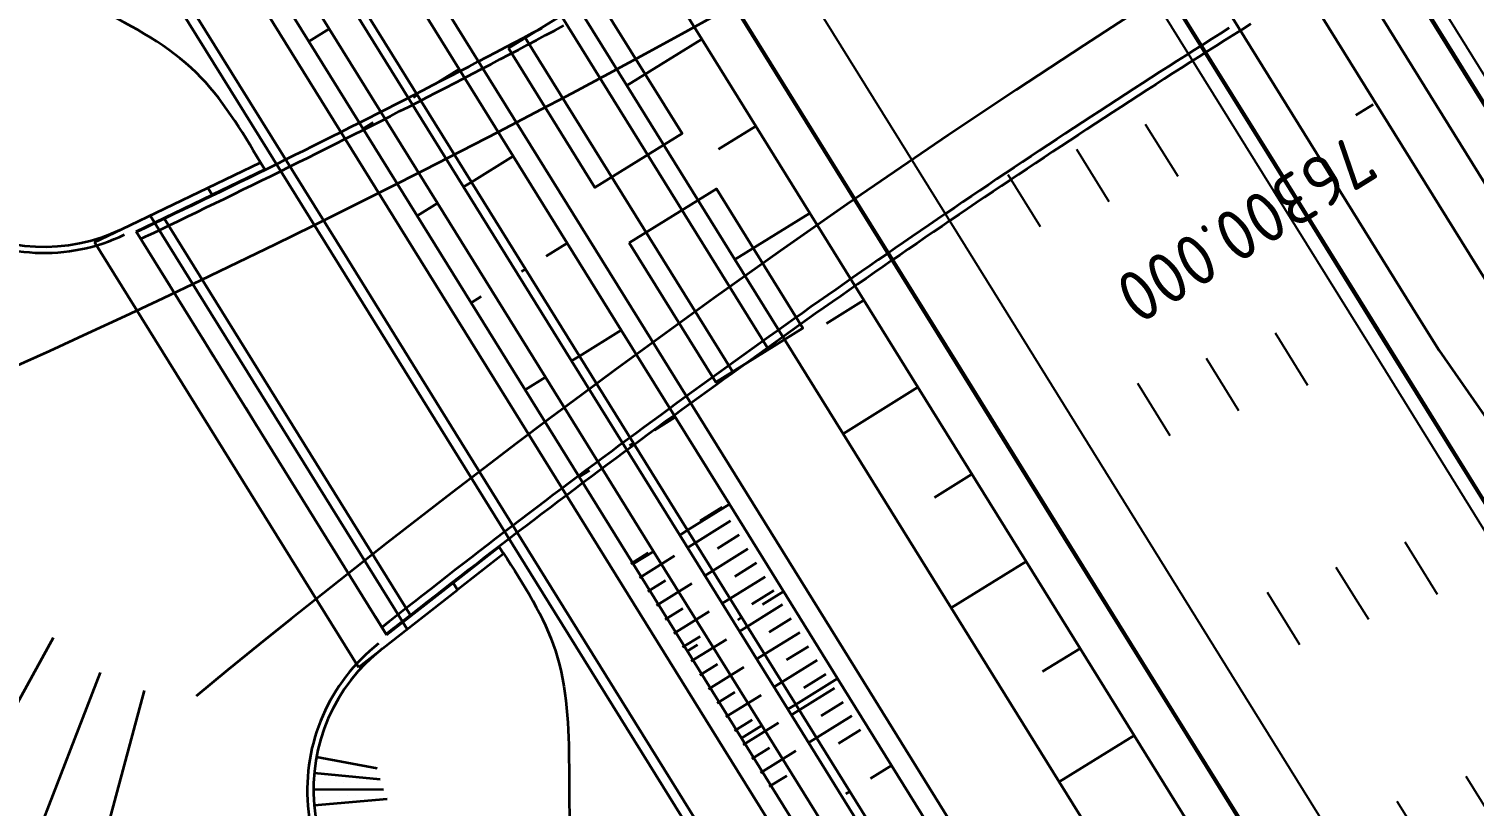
# Model space of a CAD drawing. Header units: metres. Extents: x 134219 to 139178, y 438661 to 444352.
# Drawn here: x 136327.1 to 136397.6, y 441598.3 to 441636.2 of the extents above; entities that cross this region are included whole.
import ezdxf

# ---------------------------------------------------------------- set-up
doc = ezdxf.new("R2010")
doc.units = ezdxf.units.M
doc.linetypes.add('13strp', pattern=[4, 1, -3])
doc.linetypes.add('39strp', pattern=[12, 3, -9])
for name, color, linetype, lineweight in [('N-WE-KL-ET_LS_OV_KABEL-G', 10, 'KL-LS-OV-N', 35), ('Utd-geleiderail-nw', 8, 'glm a2ee v014$0$f2m40080', 35), ('Utd-ondergr-nw', 8, '13strp', 35)]:
    doc.layers.add(name, color=color, linetype=linetype, lineweight=lineweight)
doc.layers.add('Utd-weg-nw', color=8, linetype='Continuous')
doc.styles.add('alm a2ee v011$0$rtw_iso', font='NLCS-ISO.ttf')
doc.linetypes.add('glm a2ee v014$0$f2m40080', pattern='A,2,-1,[160,RTW.shx,S=0.5,R=0,X=0,Y=0],-1', length=4)
doc.linetypes.add('KL-LS-OV-N', pattern='A,4,-1,[103,NLCS.SHX,S=0.75,R=0,X=0,Y=0],-1,4,-1.5,["0V",Standard,S=1,R=0,X=0,Y=-0.5],-3', length=14.5)

msp = doc.modelspace()

# ---------------------------------------------------------------- linework, layer by layer
at = {"layer": 'N-WE-KL-ET_LS_OV_KABEL-G', "elevation": 1.554, "flags": 128}
msp.add_lwpolyline([(136302.402, 441778.103), (136303.983, 441775.532), (136336.82, 441722.332), (136363.804, 441679.24), (136399.169, 441622.33), (136403.268, 441615.796), (136413.748, 441598.55), (136420.318, 441587.9), (136427.57, 441576.204), (136430.339, 441572.289), (136434.534, 441565.588), (136435.405, 441563.372), (136439.89, 441556.382)], dxfattribs=at)
at = {"layer": 'Utd-geleiderail-nw', "linetype": 'Continuous', "flags": 128}
for points in [[(136379.876, 441658.055), (136384.334, 441650.875), (136389.609, 441642.379), (136394.884, 441633.884), (136400.159, 441625.388), (136401.152, 441623.788)], [(136374.612, 441654.779), (136379.067, 441647.604), (136384.341, 441639.109), (136389.616, 441630.613), (136394.891, 441622.118), (136395.893, 441620.504), (136417.18, 441589.917)]]:
    msp.add_lwpolyline(points, dxfattribs=at)
at = {"layer": 'Utd-ondergr-nw', "linetype": 'Continuous'}
for p, q in [((136353.107, 441636.779), (136363.126, 441620.643)), ((136351.275, 441635.804), (136361.44, 441619.433)), ((136335.813, 441628.451), (136338.382, 441629.686)), ((136338.594, 441629.344), (136338.382, 441629.686)), ((136338.594, 441629.344), (136336.025, 441628.109)), ((136331.62, 441626.436), (136335.813, 441628.451)), ((136335.813, 441628.451), (136336.025, 441628.109)), ((136332.308, 441626.323), (136336.025, 441628.109)), ((136333.002, 441627.101), (136333.214, 441626.759)), ((136333.214, 441626.759), (136345.323, 441607.258)), ((136333.668, 441626.977), (136345.719, 441607.567)), ((136330.283, 441625.794), (136331.62, 441626.436)), ((136332.308, 441626.323), (136344.53, 441606.638)), ((136330.283, 441625.794), (136343.157, 441605.058)), ((136359.829, 441612.207), (136360.899, 441612.872)), ((136359.181, 441610.863), (136361.321, 441612.192)), ((136360.673, 441610.848), (136361.743, 441611.513)), ((136347.78, 441609.178), (136350.026, 441610.933)), ((136350.238, 441610.591), (136347.992, 441608.836)), ((136350.026, 441610.933), (136350.238, 441610.591)), ((136356.443, 441610.106), (136357.304, 441610.64)), ((136356.865, 441609.426), (136358.586, 441610.494)), ((136360.025, 441609.504), (136362.165, 441610.833)), ((136361.517, 441609.489), (136362.587, 441610.153)), ((136344.53, 441606.638), (136347.78, 441609.178)), ((136347.78, 441609.178), (136347.992, 441608.836)), ((136357.287, 441608.746), (136358.148, 441609.28)), ((136357.709, 441608.067), (136359.43, 441609.135)), ((136360.869, 441608.145), (136363.009, 441609.474)), ((136344.326, 441605.972), (136347.992, 441608.836)), ((136362.361, 441608.13), (136363.431, 441608.794)), ((136358.131, 441607.387), (136358.992, 441607.921)), ((136358.553, 441606.707), (136360.274, 441607.776)), ((136361.713, 441606.785), (136363.853, 441608.114)), ((136345.323, 441607.258), (136345.535, 441606.916)), ((136363.205, 441606.77), (136364.275, 441607.435)), ((136328.264, 441606.495, 5.75), (136302.162, 441558.984, -2)), ((136358.975, 441606.028), (136359.836, 441606.562)), ((136359.397, 441605.348), (136361.118, 441606.416)), ((136362.556, 441605.426), (136364.697, 441606.755)), ((136343.157, 441605.058), (136344.326, 441605.972)), ((136364.049, 441605.411), (136365.119, 441606.075)), ((136359.819, 441604.668), (136360.68, 441605.203)), ((136360.241, 441603.989), (136361.962, 441605.057)), ((136363.4, 441604.067), (136365.541, 441605.396)), ((136330.562, 441604.803, 5.75), (136299.105, 441523.585, -2)), ((136364.893, 441604.052), (136365.963, 441604.716)), ((136332.704, 441603.917, 5.75), (136319.854, 441556.345, -1.843)), ((136360.663, 441603.309), (136361.524, 441603.843)), ((136361.085, 441602.629), (136362.806, 441603.698)), ((136364.244, 441602.708), (136366.385, 441604.037)), ((136365.737, 441602.692), (136366.807, 441603.357)), ((136361.507, 441601.95), (136362.368, 441602.484)), ((136361.929, 441601.27), (136363.65, 441602.338)), ((136365.088, 441601.348), (136367.229, 441602.677)), ((136366.581, 441601.333), (136367.651, 441601.998)), ((136341.11, 441600.682), (136344.075, 441600.127)), ((136362.351, 441600.591), (136363.212, 441601.125)), ((136362.773, 441599.911), (136364.494, 441600.979)), ((136341, 441599.899), (136344.223, 441599.593)), ((136363.195, 441599.231), (136364.056, 441599.765)), ((136340.961, 441599.109), (136344.388, 441599.094)), ((136340.993, 441598.319), (136344.568, 441598.627))]:
    msp.add_line(p, q, dxfattribs=at)
at = {"layer": 'Utd-ondergr-nw', "color": 7, "linetype": 'Continuous'}
msp.add_line((136392.675, 441632.512), (136391.825, 441631.985), dxfattribs=at)
at = {"layer": 'Utd-ondergr-nw'}
msp.add_line((136344.515, 441606.663), (136332.323, 441626.298), dxfattribs=at)
at = {"layer": 'Utd-ondergr-nw', "linetype": 'Continuous', "flags": 128}
for points in [[(136277.709, 441749.462), (136282.984, 441740.967), (136288.259, 441732.471), (136293.533, 441723.976), (136298.808, 441715.48), (136304.083, 441706.984), (136309.358, 441698.489), (136314.633, 441689.993), (136319.908, 441681.498), (136325.183, 441673.002), (136330.458, 441664.507), (136335.733, 441656.011), (136341.008, 441647.515), (136346.283, 441639.02), (136351.558, 441630.524), (136356.833, 441622.029), (136362.108, 441613.533), (136367.383, 441605.037), (136372.657, 441596.542), (136377.932, 441588.046), (136383.207, 441579.551), (136388.482, 441571.055), (136393.757, 441562.559), (136399.032, 441554.064)], [(136276.859, 441748.935), (136282.134, 441740.439), (136287.409, 441731.944), (136292.684, 441723.448), (136297.959, 441714.953), (136303.234, 441706.457), (136308.509, 441697.961), (136313.784, 441689.466), (136319.059, 441680.97), (136324.333, 441672.475), (136329.608, 441663.979), (136334.883, 441655.483), (136340.158, 441646.988), (136345.433, 441638.492), (136350.708, 441629.997), (136355.983, 441621.501), (136361.258, 441613.005), (136366.533, 441604.51), (136371.808, 441596.014), (136377.083, 441587.519), (136382.358, 441579.023), (136387.633, 441570.528), (136392.908, 441562.032), (136398.183, 441553.536)], [(136314.026, 441748.47), (136319.301, 441739.975), (136324.576, 441731.479), (136329.851, 441722.983), (136335.125, 441714.488), (136340.4, 441705.992), (136345.675, 441697.497), (136350.95, 441689.001), (136356.225, 441680.505), (136361.5, 441672.01), (136366.775, 441663.514), (136372.05, 441655.019), (136377.325, 441646.523), (136382.6, 441638.028), (136387.875, 441629.532), (136393.15, 441621.036), (136398.425, 441612.541), (136403.7, 441604.045), (136408.975, 441595.55), (136414.249, 441587.054), (136419.524, 441578.558), (136424.799, 441570.063), (136430.074, 441561.567), (136435.349, 441553.072)], [(136314.085, 441748.507), (136319.36, 441740.012), (136324.635, 441731.516), (136329.91, 441723.02), (136335.185, 441714.525), (136340.46, 441706.029), (136345.735, 441697.534), (136351.01, 441689.038), (136356.285, 441680.542), (136361.56, 441672.047), (136366.835, 441663.551), (136372.109, 441655.056), (136377.384, 441646.56), (136382.659, 441638.064), (136387.934, 441629.569), (136393.209, 441621.073), (136398.484, 441612.578), (136403.759, 441604.082), (136409.034, 441595.586), (136414.309, 441587.091), (136419.584, 441578.595), (136424.859, 441570.1), (136430.134, 441561.604), (136435.409, 441553.109)], [(136274.438, 441747.432), (136279.713, 441738.936), (136284.988, 441730.44), (136290.263, 441721.945), (136295.538, 441713.449), (136300.813, 441704.954), (136306.087, 441696.458), (136311.362, 441687.962), (136316.637, 441679.467), (136321.912, 441670.971), (136327.187, 441662.476), (136332.462, 441653.98), (136337.737, 441645.485), (136343.012, 441636.989), (136348.287, 441628.493), (136353.562, 441619.998), (136358.837, 441611.502), (136364.112, 441603.007), (136369.387, 441594.511), (136374.662, 441586.015), (136379.937, 441577.52), (136385.211, 441569.024), (136390.486, 441560.529), (136395.761, 441552.033)], [(136274.82, 441747.669), (136280.095, 441739.173), (136285.37, 441730.678), (136290.645, 441722.182), (136295.92, 441713.687), (136301.195, 441705.191), (136306.47, 441696.695), (136311.745, 441688.2), (136317.02, 441679.704), (136322.295, 441671.209), (136327.569, 441662.713), (136332.844, 441654.217), (136338.119, 441645.722), (136343.394, 441637.226), (136348.669, 441628.731), (136353.944, 441620.235), (136359.219, 441611.74), (136364.494, 441603.244), (136369.769, 441594.748), (136375.044, 441586.253), (136380.319, 441577.757), (136385.594, 441569.262), (136390.869, 441560.766), (136396.144, 441552.27)], [(136293.187, 441747.302), (136298.462, 441738.806), (136303.737, 441730.311), (136309.012, 441721.815), (136314.287, 441713.32), (136319.562, 441704.824), (136324.836, 441696.329), (136330.111, 441687.833), (136335.386, 441679.337), (136340.661, 441670.842), (136345.936, 441662.346), (136351.211, 441653.851), (136356.486, 441645.355), (136361.761, 441636.859), (136367.036, 441628.364), (136372.311, 441619.868), (136377.586, 441611.373), (136382.861, 441602.877), (136388.136, 441594.381), (136393.411, 441585.886), (136398.686, 441577.39), (136403.96, 441568.895), (136409.235, 441560.399), (136414.51, 441551.904)], [(136293.246, 441747.339), (136298.521, 441738.843), (136303.796, 441730.348), (136309.071, 441721.852), (136314.346, 441713.357), (136319.621, 441704.861), (136324.896, 441696.365), (136330.171, 441687.87), (136335.446, 441679.374), (136340.721, 441670.879), (136345.996, 441662.383), (136351.271, 441653.888), (136356.546, 441645.392), (136361.82, 441636.896), (136367.095, 441628.401), (136372.37, 441619.905), (136377.645, 441611.41), (136382.92, 441602.914), (136388.195, 441594.418), (136393.47, 441585.923), (136398.745, 441577.427), (136404.02, 441568.932), (136409.295, 441560.436), (136414.57, 441551.94)], [(136273.164, 441746.64), (136278.438, 441738.145), (136283.713, 441729.649), (136288.988, 441721.154), (136294.263, 441712.658), (136299.538, 441704.162), (136304.813, 441695.667), (136310.088, 441687.171), (136315.363, 441678.676), (136320.638, 441670.18), (136325.913, 441661.684), (136331.188, 441653.189), (136336.463, 441644.693), (136341.738, 441636.198), (136347.013, 441627.702), (136352.288, 441619.207), (136357.562, 441610.711), (136362.837, 441602.215), (136368.112, 441593.72), (136373.387, 441585.224), (136378.662, 441576.729), (136383.937, 441568.233), (136389.212, 441559.737), (136394.487, 441551.242)], [(136272.17, 441746.023), (136277.445, 441737.528), (136282.719, 441729.032), (136287.994, 441720.536), (136293.269, 441712.041), (136298.544, 441703.545), (136303.819, 441695.05), (136309.094, 441686.554), (136314.369, 441678.059), (136319.644, 441669.563), (136324.919, 441661.067), (136330.194, 441652.572), (136335.469, 441644.076), (136340.744, 441635.581), (136346.019, 441627.085), (136351.294, 441618.589), (136356.569, 441610.094), (136361.843, 441601.598), (136367.118, 441593.103), (136372.393, 441584.607), (136377.668, 441576.111), (136382.943, 441567.616), (136388.218, 441559.12), (136393.493, 441550.625)], [(136291.335, 441746.152), (136296.61, 441737.657), (136301.885, 441729.161), (136307.16, 441720.665), (136312.435, 441712.17), (136317.709, 441703.674), (136322.984, 441695.179), (136328.259, 441686.683), (136333.534, 441678.187), (136338.809, 441669.692), (136344.084, 441661.196), (136349.359, 441652.701), (136354.634, 441644.205), (136359.909, 441635.709), (136365.184, 441627.214), (136370.459, 441618.718), (136375.734, 441610.223), (136381.009, 441601.727), (136386.284, 441593.232), (136391.559, 441584.736), (136396.834, 441576.24), (136402.108, 441567.745), (136407.383, 441559.249), (136412.658, 441550.754)], [(136271.32, 441745.496), (136276.595, 441737), (136281.87, 441728.505), (136287.145, 441720.009), (136292.42, 441711.513), (136297.695, 441703.018), (136302.97, 441694.522), (136308.245, 441686.027), (136313.519, 441677.531), (136318.794, 441669.035), (136324.069, 441660.54), (136329.344, 441652.044), (136334.619, 441643.549), (136339.894, 441635.053), (136345.169, 441626.557), (136350.444, 441618.062), (136355.719, 441609.566), (136360.994, 441601.071), (136366.269, 441592.575), (136371.544, 441584.08), (136376.819, 441575.584), (136382.094, 441567.088), (136387.369, 441558.593), (136392.644, 441550.097)], [(136327.992, 441745.371), (136333.267, 441736.875), (136338.541, 441728.38), (136343.816, 441719.884), (136349.091, 441711.388), (136354.366, 441702.893), (136359.641, 441694.397), (136364.916, 441685.902), (136370.191, 441677.406), (136375.466, 441668.911), (136380.741, 441660.415), (136386.016, 441651.919), (136391.291, 441643.424), (136396.566, 441634.928), (136401.841, 441626.433), (136407.116, 441617.937), (136412.391, 441609.441), (136417.666, 441600.946), (136422.94, 441592.45)], [(136328.051, 441745.408), (136333.326, 441736.912), (136338.601, 441728.417), (136343.876, 441719.921), (136349.151, 441711.425), (136354.426, 441702.93), (136359.701, 441694.434), (136364.976, 441685.939), (136370.251, 441677.443), (136375.526, 441668.947), (136380.8, 441660.452), (136386.075, 441651.956), (136391.35, 441643.461), (136396.625, 441634.965), (136401.9, 441626.47), (136407.175, 441617.974), (136412.45, 441609.478), (136417.725, 441600.983), (136423, 441592.487)], [(136268.771, 441743.913), (136274.046, 441735.418), (136279.321, 441726.922), (136284.596, 441718.426), (136289.871, 441709.931), (136295.146, 441701.435), (136300.421, 441692.94), (136305.696, 441684.444), (136310.971, 441675.949), (136316.246, 441667.453), (136321.521, 441658.957), (136326.796, 441650.462), (136332.071, 441641.966), (136337.345, 441633.471), (136342.62, 441624.975), (136347.895, 441616.479), (136353.17, 441607.984), (136358.445, 441599.488), (136363.72, 441590.993), (136368.995, 441582.497), (136374.27, 441574.001), (136379.545, 441565.506), (136384.82, 441557.01), (136390.095, 441548.515)], [(136287.682, 441743.884), (136292.957, 441735.388), (136298.232, 441726.893), (136303.507, 441718.397), (136308.781, 441709.902), (136314.056, 441701.406), (136319.331, 441692.91), (136324.606, 441684.415), (136329.881, 441675.919), (136335.156, 441667.424), (136340.431, 441658.928), (136345.706, 441650.432), (136350.981, 441641.937), (136356.256, 441633.441), (136361.531, 441624.946), (136366.806, 441616.45), (136372.081, 441607.954), (136377.356, 441599.459), (136382.631, 441590.963), (136387.905, 441582.468), (136393.18, 441573.972), (136398.455, 441565.477), (136403.73, 441556.981), (136409.005, 441548.485)], [(136268.347, 441743.65), (136273.621, 441735.154), (136278.896, 441726.658), (136284.171, 441718.163), (136289.446, 441709.667), (136294.721, 441701.172), (136299.996, 441692.676), (136305.271, 441684.18), (136310.546, 441675.685), (136315.821, 441667.189), (136321.096, 441658.694), (136326.371, 441650.198), (136331.646, 441641.702), (136336.921, 441633.207), (136342.196, 441624.711), (136347.471, 441616.216), (136352.746, 441607.72), (136358.02, 441599.224), (136363.295, 441590.729), (136368.57, 441582.233), (136373.845, 441573.738), (136379.12, 441565.242), (136384.395, 441556.747), (136389.67, 441548.251)], [(136341.738, 441636.198), (136340.744, 441635.581)], [(136356.256, 441633.441), (136359.909, 441635.709)], [(136347.051, 441633.611), (136348.071, 441634.244)], [(136345.841, 441632.86), (136346.032, 441632.978)], [(136343.878, 441631.641), (136343.381, 441631.333)], [(136360.72, 441630.328), (136362.546, 441631.462)], [(136348.669, 441628.731), (136350.708, 441629.997)], [(136348.287, 441628.493), (136348.669, 441628.731)], [(136347.013, 441627.702), (136346.019, 441627.085)], [(136361.531, 441624.946), (136365.184, 441627.214)], [(136352.326, 441625.116), (136353.346, 441625.749)], [(136351.116, 441624.364), (136351.307, 441624.483)], [(136349.153, 441623.146), (136348.656, 441622.837)], [(136365.995, 441621.832), (136367.821, 441622.966)], [(136353.944, 441620.235), (136355.983, 441621.501)], [(136353.562, 441619.998), (136353.944, 441620.235)], [(136352.288, 441619.207), (136351.294, 441618.589)], [(136366.806, 441616.45), (136370.459, 441618.718)], [(136357.601, 441616.62), (136358.621, 441617.253)], [(136356.39, 441615.869), (136356.582, 441615.987)], [(136354.428, 441614.65), (136353.931, 441614.342)], [(136371.27, 441613.336), (136373.096, 441614.47)], [(136359.219, 441611.74), (136361.258, 441613.005)], [(136358.837, 441611.502), (136359.219, 441611.74)], [(136357.562, 441610.711), (136356.569, 441610.094)], [(136372.081, 441607.954), (136375.734, 441610.223)], [(136362.876, 441608.125), (136363.896, 441608.758)], [(136361.665, 441607.373), (136361.857, 441607.492)], [(136359.703, 441606.155), (136359.206, 441605.846)], [(136376.545, 441604.841), (136378.371, 441605.975)], [(136364.494, 441603.244), (136366.533, 441604.51)], [(136364.112, 441603.007), (136364.494, 441603.244)], [(136362.837, 441602.215), (136361.843, 441601.598)], [(136377.356, 441599.459), (136381.009, 441601.727)], [(136368.151, 441599.629), (136369.17, 441600.262)], [(136366.94, 441598.877), (136367.131, 441598.996)]]:
    msp.add_lwpolyline(points, dxfattribs=at)
at = {"layer": 'Utd-ondergr-nw', "linetype": 'Continuous'}
for points in [[(136350.479, 441635.257), (136354.727, 441637.895), (136358.947, 441631.098), (136354.699, 441628.461)], [(136356.376, 441625.759), (136360.624, 441628.396), (136364.844, 441621.6), (136360.596, 441618.962)]]:
    msp.add_lwpolyline(points, close=True, dxfattribs=at)
at = {"layer": 'Utd-ondergr-nw'}
for points in [[(136332.323, 441626.298), (136332.778, 441626.514), (136332.823, 441626.536), (136333.273, 441626.75), (136333.731, 441626.969), (136334.185, 441627.187), (136334.639, 441627.403), (136335.091, 441627.622), (136335.544, 441627.841), (136335.996, 441628.06), (136336.451, 441628.275), (136336.901, 441628.5), (136337.35, 441628.724), (136337.804, 441628.941), (136338.258, 441629.158), (136338.707, 441629.382), (136339.157, 441629.605), (136339.607, 441629.829), (136340.057, 441630.052), (136340.506, 441630.276), (136340.956, 441630.5), (136341.405, 441630.724), (136341.855, 441630.948), (136342.298, 441631.171), (136342.751, 441631.4), (136343.199, 441631.626), (136343.649, 441631.85), (136344.095, 441632.079), (136344.542, 441632.307), (136344.988, 441632.536), (136345.435, 441632.764), (136345.883, 441632.991), (136346.322, 441633.218), (136346.774, 441633.452), (136347.219, 441633.682), (136347.666, 441633.911), (136348.104, 441634.14), (136348.555, 441634.375), (136348.999, 441634.607), (136349.444, 441634.839), (136349.887, 441635.072), (136350.331, 441635.306), (136350.774, 441635.539), (136351.218, 441635.774), (136351.66, 441636.008), (136352.103, 441636.243)], [(136332.525, 441625.952), (136332.949, 441626.153), (136332.995, 441626.175), (136333.445, 441626.389), (136333.904, 441626.609), (136334.357, 441626.826), (136334.812, 441627.043), (136335.266, 441627.262), (136335.718, 441627.481), (136336.169, 441627.699), (136336.626, 441627.916), (136337.079, 441628.142), (136337.525, 441628.365), (136337.976, 441628.58), (136338.433, 441628.798), (136338.885, 441629.023), (136339.335, 441629.247), (136339.785, 441629.47), (136340.235, 441629.694), (136340.685, 441629.918), (136341.134, 441630.142), (136341.583, 441630.366), (136342.034, 441630.59), (136342.478, 441630.814), (136342.931, 441631.043), (136343.378, 441631.268), (136343.829, 441631.493), (136344.278, 441631.723), (136344.724, 441631.951), (136345.17, 441632.18), (136345.617, 441632.407), (136346.065, 441632.635), (136346.506, 441632.863), (136346.957, 441633.096), (136347.403, 441633.326), (136347.85, 441633.556), (136348.289, 441633.785), (136348.74, 441634.021), (136349.184, 441634.253), (136349.629, 441634.485), (136350.074, 441634.718), (136350.517, 441634.952), (136350.961, 441635.186), (136351.405, 441635.42), (136351.848, 441635.655), (136352.291, 441635.89), (136352.734, 441636.125), (136353.176, 441636.362)], [(136385.641, 441636.252), (136385.218, 441635.985), (136384.795, 441635.717), (136384.373, 441635.448), (136383.951, 441635.18), (136383.529, 441634.911), (136383.107, 441634.641), (136382.686, 441634.371), (136382.264, 441634.101), (136381.843, 441633.83), (136381.423, 441633.559), (136381.003, 441633.287), (136380.583, 441633.015), (136380.163, 441632.743), (136379.743, 441632.469), (136379.324, 441632.195), (136378.905, 441631.921), (136378.487, 441631.647), (136378.068, 441631.372), (136377.65, 441631.097), (136377.233, 441630.821), (136376.815, 441630.545), (136376.397, 441630.268), (136375.981, 441629.991), (136375.564, 441629.714), (136375.147, 441629.436), (136374.731, 441629.157), (136374.315, 441628.879), (136373.9, 441628.599), (136373.484, 441628.319), (136373.069, 441628.039), (136372.655, 441627.759), (136372.24, 441627.478), (136371.826, 441627.196), (136371.412, 441626.914), (136370.998, 441626.631), (136370.585, 441626.349), (136370.171, 441626.066), (136369.759, 441625.781), (136369.346, 441625.497), (136368.934, 441625.213), (136368.522, 441624.928), (136368.111, 441624.643), (136367.699, 441624.358), (136367.285, 441624.072), (136366.875, 441623.781), (136366.467, 441623.493), (136366.058, 441623.209), (136365.646, 441622.924), (136365.231, 441622.636), (136364.824, 441622.34), (136364.417, 441622.052), (136364.008, 441621.762), (136363.599, 441621.472), (136363.191, 441621.181), (136362.783, 441620.89), (136362.375, 441620.598), (136361.967, 441620.305), (136361.56, 441620.013), (136361.153, 441619.72), (136360.746, 441619.426), (136360.34, 441619.132), (136359.934, 441618.838), (136359.527, 441618.543), (136359.122, 441618.248), (136358.717, 441617.952), (136358.306, 441617.652), (136357.906, 441617.36), (136357.502, 441617.062), (136357.098, 441616.765), (136356.689, 441616.463), (136356.289, 441616.169), (136355.886, 441615.868), (136355.484, 441615.569), (136355.081, 441615.271), (136354.678, 441614.972), (136354.273, 441614.672), (136353.872, 441614.367), (136353.472, 441614.067), (136353.066, 441613.762), (136352.668, 441613.463), (136352.267, 441613.159), (136351.867, 441612.856), (136351.467, 441612.552), (136351.067, 441612.248), (136350.667, 441611.944), (136350.267, 441611.64), (136349.867, 441611.336), (136349.465, 441611.03), (136349.067, 441610.718), (136348.674, 441610.409), (136348.277, 441610.108), (136347.873, 441609.803), (136347.476, 441609.489), (136347.081, 441609.181), (136346.684, 441608.873), (136346.286, 441608.564), (136345.889, 441608.252), (136345.494, 441607.942), (136345.094, 441607.629), (136344.702, 441607.32), (136344.662, 441607.289), (136344.294, 441606.998)], [(136386.701, 441636.446), (136386.278, 441636.18), (136385.855, 441635.913), (136385.432, 441635.646), (136385.009, 441635.379), (136384.587, 441635.111), (136384.165, 441634.842), (136383.744, 441634.574), (136383.323, 441634.304), (136382.901, 441634.035), (136382.48, 441633.765), (136382.06, 441633.494), (136381.64, 441633.223), (136381.22, 441632.951), (136380.8, 441632.679), (136380.381, 441632.407), (136379.962, 441632.134), (136379.543, 441631.861), (136379.124, 441631.587), (136378.706, 441631.313), (136378.288, 441631.038), (136377.87, 441630.763), (136377.453, 441630.487), (136377.035, 441630.212), (136376.619, 441629.935), (136376.202, 441629.658), (136375.786, 441629.381), (136375.37, 441629.103), (136374.954, 441628.825), (136374.538, 441628.547), (136374.123, 441628.267), (136373.708, 441627.988), (136373.293, 441627.708), (136372.879, 441627.427), (136372.465, 441627.147), (136372.051, 441626.865), (136371.637, 441626.583), (136371.224, 441626.301), (136370.811, 441626.019), (136370.398, 441625.736), (136369.986, 441625.452), (136369.573, 441625.168), (136369.161, 441624.884), (136368.75, 441624.599), (136368.338, 441624.314), (136367.926, 441624.029), (136367.515, 441623.744), (136367.106, 441623.455), (136366.697, 441623.166), (136366.286, 441622.88), (136365.874, 441622.595), (136365.463, 441622.31), (136365.057, 441622.015), (136364.648, 441621.726), (136364.24, 441621.436), (136363.831, 441621.146), (136363.423, 441620.855), (136363.015, 441620.564), (136362.608, 441620.273), (136362.201, 441619.981), (136361.794, 441619.688), (136361.387, 441619.395), (136360.98, 441619.102), (136360.574, 441618.808), (136360.168, 441618.514), (136359.763, 441618.22), (136359.357, 441617.924), (136358.952, 441617.629), (136358.542, 441617.329), (136358.142, 441617.038), (136357.739, 441616.74), (136357.335, 441616.442), (136356.926, 441616.141), (136356.527, 441615.848), (136356.125, 441615.548), (136355.723, 441615.248), (136355.319, 441614.949), (136354.916, 441614.651), (136354.513, 441614.352), (136354.113, 441614.048), (136353.712, 441613.747), (136353.306, 441613.442), (136352.909, 441613.144), (136352.509, 441612.84), (136352.109, 441612.537), (136351.709, 441612.234), (136351.309, 441611.93), (136350.909, 441611.626), (136350.509, 441611.322), (136350.109, 441611.018), (136349.71, 441610.714), (136349.314, 441610.403), (136348.918, 441610.092), (136348.518, 441609.789), (136348.118, 441609.486), (136347.723, 441609.174), (136347.326, 441608.866), (136346.929, 441608.557), (136346.532, 441608.249), (136346.136, 441607.938), (136345.741, 441607.627), (136345.341, 441607.314), (136344.949, 441607.006), (136344.91, 441606.975), (136344.515, 441606.663)]]:
    msp.add_lwpolyline(points, dxfattribs=at)
at = {"layer": 'Utd-ondergr-nw', "linetype": 'Continuous'}
for centre, radius, start, end in [((136128.802, 442056.547), 479.434, 294.07761, 309.59491), ((136639.873, 441233.437), 479.434, 114.22163, 129.45088), ((136327.826, 441634.33), 9.058, 181.83626, 295.66853), ((136327.826, 441634.33), 8.758, 181.83626, 295.66853), ((136349.719, 441599.07), 9.058, 128.00399, 241.83626), ((136349.719, 441599.07), 8.758, 128.00399, 241.83626)]:
    msp.add_arc(centre, radius, start, end, dxfattribs=at)
for points, knots in [([(136338.382, 441629.686), (136337.445, 441631.257), (136334.501, 441636.188), (136324.396, 441638.802), (136320.516, 441645.647), (136318.592, 441649.042)], [0, 0, 0, 0, 5374.332405, 16874.101641, 28189.265353, 28189.265353, 28189.265353, 28189.265353]), ([(136350.228, 441610.638), (136351.225, 441609.085), (136354.337, 441604.24), (136352.209, 441594.015), (136356.621, 441587.5), (136358.809, 441584.269)], [0, 0, 0, 0, 5420.167846, 16919.937083, 28235.100795, 28235.100795, 28235.100795, 28235.100795])]:
    msp.add_open_spline(points, degree=3, knots=knots, dxfattribs=at)
for points in [[(136341.192, 441601.069), (136343.05, 441600.633), (136341.192, 441601.069), (136343.05, 441600.633)], [(136341.046, 441600.292), (136343.093, 441600.004), (136341.046, 441600.291), (136343.092, 441600.003)], [(136340.971, 441599.505), (136343.171, 441599.396), (136340.971, 441599.504), (136343.171, 441599.395)], [(136340.968, 441598.714), (136343.284, 441598.809), (136340.968, 441598.714), (136343.284, 441598.808)]]:
    msp.add_trace(points, dxfattribs=at)
at = {"layer": 'Utd-weg-nw', "linetype": '39strp', "flags": 128}
for points in [[(136109.368, 442069.932), (136109.925, 442069.034), (136115.2, 442060.539), (136120.475, 442052.043), (136125.75, 442043.548), (136131.025, 442035.052), (136136.3, 442026.556), (136141.575, 442018.061), (136146.85, 442009.565), (136152.125, 442001.07), (136157.399, 441992.574), (136162.674, 441984.078), (136167.949, 441975.583), (136173.224, 441967.087), (136178.499, 441958.592), (136183.774, 441950.096), (136189.049, 441941.601), (136194.324, 441933.105), (136199.599, 441924.609), (136204.874, 441916.114), (136210.149, 441907.618), (136215.424, 441899.123), (136220.699, 441890.627), (136225.974, 441882.131), (136231.249, 441873.636), (136236.524, 441865.14), (136241.798, 441856.645), (136247.073, 441848.149), (136252.348, 441839.653), (136257.623, 441831.158), (136262.898, 441822.662), (136268.173, 441814.167), (136273.448, 441805.671), (136278.723, 441797.176), (136283.998, 441788.68), (136289.273, 441780.184), (136294.548, 441771.689), (136299.823, 441763.193), (136305.098, 441754.698), (136310.373, 441746.202), (136315.648, 441737.706), (136320.922, 441729.211), (136326.197, 441720.715), (136331.472, 441712.22), (136336.747, 441703.724), (136342.022, 441695.228), (136347.297, 441686.733), (136352.572, 441678.237), (136357.847, 441669.742), (136363.122, 441661.246), (136368.397, 441652.75), (136373.672, 441644.255), (136378.947, 441635.759), (136384.222, 441627.264), (136389.497, 441618.768), (136394.772, 441610.273), (136400.046, 441601.777), (136405.321, 441593.281), (136410.596, 441584.786), (136415.871, 441576.29), (136421.146, 441567.795), (136426.421, 441559.299), (136431.696, 441550.803), (136436.971, 441542.308), (136442.246, 441533.812), (136447.521, 441525.317), (136452.796, 441516.821), (136458.071, 441508.325), (136463.346, 441499.83), (136468.621, 441491.334), (136473.896, 441482.839), (136479.171, 441474.343), (136484.445, 441465.847), (136489.72, 441457.352), (136494.995, 441448.856), (136500.27, 441440.361), (136505.545, 441431.865), (136510.82, 441423.37), (136516.095, 441414.874), (136521.37, 441406.378), (136526.645, 441397.883), (136531.92, 441389.387), (136537.195, 441380.892), (136542.47, 441372.396), (136547.745, 441363.9), (136553.02, 441355.405), (136558.295, 441346.909), (136563.569, 441338.414), (136568.844, 441329.918), (136574.119, 441321.422), (136579.394, 441312.927), (136584.669, 441304.431), (136589.944, 441295.936), (136595.219, 441287.44), (136600.494, 441278.944), (136605.769, 441270.449), (136611.044, 441261.953), (136616.319, 441253.458), (136621.594, 441244.962), (136626.869, 441236.467), (136632.144, 441227.971), (136637.419, 441219.475), (136642.694, 441210.98), (136647.968, 441202.484), (136653.243, 441193.989), (136658.518, 441185.493), (136663.793, 441176.997), (136669.068, 441168.502), (136674.343, 441160.006), (136679.618, 441151.511), (136684.893, 441143.015), (136690.168, 441134.519), (136695.443, 441126.024), (136700.718, 441117.528), (136705.993, 441109.033), (136711.268, 441100.537), (136716.543, 441092.041), (136721.818, 441083.546), (136726.267, 441076.38), (136727.093, 441075.05), (136732.37, 441066.553), (136737.653, 441058.055), (136742.945, 441049.559), (136748.25, 441041.066), (136753.571, 441032.578), (136758.912, 441024.098), (136764.276, 441015.629), (136769.666, 441007.171), (136775.085, 440998.728), (136780.537, 440990.302), (136786.026, 440981.895), (136791.554, 440973.509), (136797.125, 440965.147), (136802.742, 440956.811), (136805.569, 440952.654), (136808.409, 440948.504), (136814.127, 440940.229), (136817.066, 440936.02), (136819.901, 440931.988), (136825.73, 440923.785), (136831.614, 440915.621), (136837.552, 440907.497), (136843.543, 440899.412), (136849.589, 440891.367), (136855.688, 440883.363), (136861.84, 440875.4), (136868.045, 440867.478), (136874.303, 440859.598), (136880.614, 440851.759), (136886.976, 440843.963), (136893.39, 440836.209), (136899.856, 440828.498), (136906.373, 440820.831), (136912.941, 440813.207), (136919.56, 440805.627), (136926.229, 440798.091), (136932.948, 440790.6), (136939.717, 440783.154), (136941.326, 440781.399), (136946.535, 440775.754), (136953.397, 440768.4), (136960.3, 440761.089), (136967.241, 440753.82), (136974.217, 440746.59), (136981.224, 440739.396), (136988.26, 440732.235), (136995.322, 440725.104), (137002.407, 440718.002), (137009.511, 440710.924), (137016.632, 440703.869), (137023.767, 440696.834), (137030.913, 440689.815), (137038.068, 440682.81), (137045.227, 440675.815), (137046.66, 440674.418), (137052.39, 440668.829), (137058.859, 440662.524), (137059.552, 440661.848), (137066.714, 440654.869), (137073.875, 440647.889), (137081.037, 440640.91), (137088.198, 440633.93), (137095.359, 440626.951), (137100.373, 440622.065), (137102.521, 440619.971), (137109.682, 440612.992), (137116.844, 440606.012), (137124.005, 440599.033), (137131.167, 440592.053), (137138.328, 440585.074), (137145.49, 440578.094), (137152.651, 440571.115), (137159.813, 440564.135), (137166.974, 440557.156), (137174.136, 440550.177), (137181.297, 440543.197), (137188.459, 440536.218), (137195.62, 440529.238), (137202.782, 440522.259), (137209.943, 440515.279), (137217.105, 440508.3), (137224.266, 440501.32), (137231.428, 440494.341), (137238.589, 440487.361), (137245.751, 440480.382), (137252.912, 440473.402), (137260.074, 440466.423), (137267.235, 440459.443), (137274.396, 440452.464), (137281.558, 440445.484), (137288.719, 440438.505), (137295.881, 440431.525), (137303.042, 440424.546), (137310.204, 440417.566), (137317.365, 440410.587), (137324.527, 440403.607), (137331.688, 440396.628), (137338.85, 440389.648), (137340.475, 440388.064), (137346.011, 440382.669), (137353.173, 440375.689), (137360.334, 440368.71), (137367.496, 440361.73), (137374.657, 440354.751), (137381.819, 440347.771), (137388.98, 440340.792), (137396.142, 440333.812), (137403.303, 440326.833), (137410.465, 440319.854), (137417.626, 440312.874), (137424.788, 440305.895), (137431.949, 440298.915), (137439.111, 440291.936), (137446.272, 440284.956), (137453.433, 440277.977), (137460.595, 440270.997), (137467.756, 440264.018), (137474.918, 440257.038), (137482.079, 440250.059), (137489.241, 440243.079), (137496.402, 440236.1), (137503.564, 440229.12), (137510.725, 440222.141), (137517.887, 440215.161), (137525.048, 440208.182), (137532.21, 440201.202), (137539.371, 440194.223), (137546.533, 440187.243), (137550.758, 440183.125), (137553.694, 440180.264), (137560.856, 440173.284), (137568.017, 440166.305), (137575.179, 440159.325), (137582.34, 440152.346), (137589.502, 440145.366), (137596.663, 440138.387), (137603.825, 440131.407), (137610.986, 440124.428), (137618.148, 440117.448), (137625.309, 440110.469), (137632.47, 440103.49), (137639.632, 440096.51), (137646.793, 440089.531), (137653.955, 440082.551), (137661.116, 440075.572), (137668.278, 440068.592), (137675.439, 440061.613), (137682.601, 440054.633), (137689.762, 440047.654), (137696.924, 440040.674), (137697.497, 440040.116), (137704.085, 440033.695), (137711.247, 440026.715), (137718.408, 440019.736), (137725.57, 440012.756), (137732.731, 440005.777), (137739.893, 439998.797), (137747.054, 439991.818), (137754.216, 439984.838), (137761.377, 439977.859), (137768.539, 439970.879), (137775.7, 439963.9), (137782.862, 439956.92), (137790.023, 439949.941), (137797.185, 439942.961), (137804.346, 439935.982), (137811.507, 439929.002), (137818.669, 439922.023), (137825.83, 439915.043), (137832.992, 439908.064), (137840.153, 439901.084), (137847.315, 439894.105), (137854.476, 439887.125), (137861.638, 439880.146), (137868.799, 439873.167), (137875.961, 439866.187)], [(136106.01, 442068.704), (136106.952, 442067.188), (136112.227, 442058.693), (136117.501, 442050.197), (136122.776, 442041.701), (136128.051, 442033.206), (136133.326, 442024.71), (136138.601, 442016.215), (136143.876, 442007.719), (136149.151, 441999.223), (136154.426, 441990.728), (136159.701, 441982.232), (136164.976, 441973.737), (136170.251, 441965.241), (136175.526, 441956.745), (136180.801, 441948.25), (136186.076, 441939.754), (136191.351, 441931.259), (136196.625, 441922.763), (136201.9, 441914.268), (136207.175, 441905.772), (136212.45, 441897.276), (136217.725, 441888.781), (136223, 441880.285), (136228.275, 441871.79), (136233.55, 441863.294), (136238.825, 441854.798), (136244.1, 441846.303), (136249.375, 441837.807), (136254.65, 441829.312), (136259.925, 441820.816), (136265.2, 441812.32), (136270.475, 441803.825), (136275.75, 441795.329), (136281.024, 441786.834), (136286.299, 441778.338), (136291.574, 441769.843), (136296.849, 441761.347), (136302.124, 441752.851), (136307.399, 441744.356), (136312.674, 441735.86), (136317.949, 441727.365), (136323.224, 441718.869), (136328.499, 441710.373), (136333.774, 441701.878), (136339.049, 441693.382), (136344.324, 441684.887), (136349.599, 441676.391), (136354.874, 441667.895), (136360.148, 441659.4), (136365.423, 441650.904), (136370.698, 441642.409), (136375.973, 441633.913), (136381.248, 441625.417), (136386.523, 441616.922), (136391.798, 441608.426), (136397.073, 441599.931), (136402.348, 441591.435), (136407.623, 441582.94), (136412.898, 441574.444), (136418.173, 441565.948), (136423.448, 441557.453), (136428.723, 441548.957), (136433.998, 441540.462), (136439.273, 441531.966), (136444.547, 441523.47), (136449.822, 441514.975), (136455.097, 441506.479), (136460.372, 441497.984), (136465.647, 441489.488), (136470.922, 441480.992), (136476.197, 441472.497), (136481.472, 441464.001), (136486.747, 441455.506), (136492.022, 441447.01), (136497.297, 441438.514), (136502.572, 441430.019), (136507.847, 441421.523), (136513.122, 441413.028), (136518.397, 441404.532), (136523.671, 441396.037), (136528.946, 441387.541), (136534.221, 441379.045), (136539.496, 441370.55), (136544.771, 441362.054), (136550.046, 441353.559), (136555.321, 441345.063), (136560.596, 441336.567), (136565.871, 441328.072), (136571.146, 441319.576), (136576.421, 441311.081), (136581.696, 441302.585), (136586.971, 441294.089), (136592.246, 441285.594), (136597.521, 441277.098), (136602.796, 441268.603), (136608.07, 441260.107), (136613.345, 441251.611), (136618.62, 441243.116), (136623.895, 441234.62), (136629.17, 441226.125), (136634.445, 441217.629), (136639.72, 441209.134), (136644.995, 441200.638), (136650.27, 441192.142), (136655.545, 441183.647), (136660.82, 441175.151), (136666.095, 441166.656), (136671.37, 441158.16), (136676.645, 441149.664), (136681.92, 441141.169), (136687.194, 441132.673), (136692.469, 441124.178), (136697.744, 441115.682), (136703.019, 441107.186), (136708.294, 441098.691), (136713.569, 441090.195), (136718.844, 441081.7), (136723.294, 441074.533), (136724.119, 441073.204), (136729.397, 441064.706), (136734.681, 441056.206), (136739.975, 441047.706), (136745.283, 441039.209), (136750.608, 441030.716), (136755.953, 441022.23), (136761.321, 441013.752), (136766.717, 441005.286), (136772.143, 440996.832), (136777.603, 440988.395), (136783.1, 440979.975), (136788.637, 440971.576), (136794.218, 440963.199), (136799.845, 440954.847), (136802.678, 440950.682), (136805.523, 440946.524), (136811.254, 440938.23), (136814.2, 440934.011), (136817.042, 440929.97), (136822.884, 440921.748), (136828.781, 440913.565), (136834.733, 440905.422), (136840.738, 440897.319), (136846.798, 440889.255), (136852.911, 440881.233), (136859.078, 440873.251), (136865.297, 440865.311), (136871.57, 440857.412), (136877.895, 440849.555), (136884.272, 440841.741), (136890.701, 440833.969), (136897.182, 440826.24), (136903.714, 440818.555), (136910.297, 440810.913), (136916.931, 440803.316), (136923.616, 440795.763), (136930.351, 440788.254), (136937.135, 440780.791), (136938.747, 440779.032), (136943.969, 440773.374), (136950.845, 440766.004), (136957.762, 440758.679), (136964.716, 440751.397), (136971.704, 440744.154), (136978.723, 440736.948), (136985.769, 440729.777), (136992.84, 440722.637), (136999.933, 440715.526), (137007.044, 440708.441), (137014.172, 440701.38), (137021.312, 440694.339), (137028.463, 440687.316), (137035.621, 440680.307), (137042.783, 440673.311), (137044.215, 440671.913), (137049.947, 440666.323), (137056.416, 440660.017), (137057.109, 440659.342), (137064.271, 440652.362), (137071.432, 440645.383), (137078.594, 440638.403), (137085.755, 440631.424), (137092.917, 440624.444), (137097.93, 440619.559), (137100.078, 440617.465), (137107.24, 440610.485), (137114.401, 440603.506), (137121.563, 440596.526), (137128.724, 440589.547), (137135.886, 440582.567), (137143.047, 440575.588), (137150.209, 440568.608), (137157.37, 440561.629), (137164.531, 440554.649), (137171.693, 440547.67), (137178.854, 440540.691), (137186.016, 440533.711), (137193.177, 440526.732), (137200.339, 440519.752), (137207.5, 440512.773), (137214.662, 440505.793), (137221.823, 440498.814), (137228.985, 440491.834), (137236.146, 440484.855), (137243.308, 440477.875), (137250.469, 440470.896), (137257.631, 440463.916), (137264.792, 440456.937), (137271.954, 440449.957), (137279.115, 440442.978), (137286.277, 440435.998), (137293.438, 440429.019), (137300.6, 440422.039), (137307.761, 440415.06), (137314.923, 440408.08), (137322.084, 440401.101), (137329.246, 440394.121), (137336.407, 440387.142), (137338.033, 440385.558), (137343.568, 440380.162), (137350.73, 440373.183), (137357.891, 440366.203), (137365.053, 440359.224), (137372.214, 440352.244), (137379.376, 440345.265), (137386.537, 440338.285), (137393.699, 440331.306), (137400.86, 440324.326), (137408.022, 440317.347), (137415.183, 440310.368), (137422.345, 440303.388), (137429.506, 440296.409), (137436.668, 440289.429), (137443.829, 440282.45), (137450.991, 440275.47), (137458.152, 440268.491), (137465.314, 440261.511), (137472.475, 440254.532), (137479.637, 440247.552), (137486.798, 440240.573), (137493.96, 440233.593), (137501.121, 440226.614), (137508.283, 440219.634), (137515.444, 440212.655), (137522.605, 440205.675), (137529.767, 440198.696), (137536.928, 440191.716), (137544.09, 440184.737), (137548.315, 440180.619), (137551.251, 440177.757), (137558.413, 440170.778), (137565.574, 440163.798), (137572.736, 440156.819), (137579.897, 440149.839), (137587.059, 440142.86), (137594.22, 440135.88), (137601.382, 440128.901), (137608.543, 440121.921), (137615.705, 440114.942), (137622.866, 440107.962), (137630.028, 440100.983), (137637.189, 440094.004), (137644.351, 440087.024), (137651.512, 440080.045), (137658.674, 440073.065), (137665.835, 440066.086), (137672.997, 440059.106), (137680.158, 440052.127), (137687.32, 440045.147), (137694.481, 440038.168), (137695.054, 440037.609), (137701.642, 440031.188), (137708.804, 440024.209), (137715.965, 440017.229), (137723.127, 440010.25), (137730.288, 440003.27), (137737.45, 439996.291), (137744.611, 439989.311), (137751.773, 439982.332), (137758.934, 439975.352), (137766.096, 439968.373), (137773.257, 439961.393), (137780.419, 439954.414), (137787.58, 439947.434), (137794.742, 439940.455), (137801.903, 439933.475), (137809.065, 439926.496), (137816.226, 439919.516), (137823.388, 439912.537), (137830.549, 439905.557), (137837.711, 439898.578), (137844.872, 439891.598), (137852.034, 439884.619), (137859.195, 439877.639), (137866.357, 439870.66), (137873.518, 439863.681)], [(136102.653, 442067.476), (136103.978, 442065.342), (136109.253, 442056.846), (136114.528, 442048.351), (136119.803, 442039.855), (136125.078, 442031.36), (136130.353, 442022.864), (136135.628, 442014.368), (136140.903, 442005.873), (136146.178, 441997.377), (136151.453, 441988.882), (136156.727, 441980.386), (136162.002, 441971.89), (136167.277, 441963.395), (136172.552, 441954.899), (136177.827, 441946.404), (136183.102, 441937.908), (136188.377, 441929.412), (136193.652, 441920.917), (136198.927, 441912.421), (136204.202, 441903.926), (136209.477, 441895.43), (136214.752, 441886.935), (136220.027, 441878.439), (136225.302, 441869.943), (136230.577, 441861.448), (136235.852, 441852.952), (136241.126, 441844.457), (136246.401, 441835.961), (136251.676, 441827.465), (136256.951, 441818.97), (136262.226, 441810.474), (136267.501, 441801.979), (136272.776, 441793.483), (136278.051, 441784.987), (136283.326, 441776.492), (136288.601, 441767.996), (136293.876, 441759.501), (136299.151, 441751.005), (136304.426, 441742.51), (136309.701, 441734.014), (136314.976, 441725.518), (136320.25, 441717.023), (136325.525, 441708.527), (136330.8, 441700.032), (136336.075, 441691.536), (136341.35, 441683.04), (136346.625, 441674.545), (136351.9, 441666.049), (136357.175, 441657.554), (136362.45, 441649.058), (136367.725, 441640.562), (136373, 441632.067), (136378.275, 441623.571), (136383.55, 441615.076), (136388.825, 441606.58), (136394.1, 441598.084), (136399.375, 441589.589), (136404.649, 441581.093), (136409.924, 441572.598), (136415.199, 441564.102), (136420.474, 441555.607), (136425.749, 441547.111), (136431.024, 441538.615), (136436.299, 441530.12), (136441.574, 441521.624), (136446.849, 441513.129), (136452.124, 441504.633), (136457.399, 441496.137), (136462.674, 441487.642), (136467.949, 441479.146), (136473.224, 441470.651), (136478.499, 441462.155), (136483.773, 441453.659), (136489.048, 441445.164), (136494.323, 441436.668), (136499.598, 441428.173), (136504.873, 441419.677), (136510.148, 441411.181), (136515.423, 441402.686), (136520.698, 441394.19), (136525.973, 441385.695), (136531.248, 441377.199), (136536.523, 441368.704), (136541.798, 441360.208), (136547.073, 441351.712), (136552.348, 441343.217), (136557.623, 441334.721), (136562.898, 441326.226), (136568.172, 441317.73), (136573.447, 441309.234), (136578.722, 441300.739), (136583.997, 441292.243), (136589.272, 441283.748), (136594.547, 441275.252), (136599.822, 441266.756), (136605.097, 441258.261), (136610.372, 441249.765), (136615.647, 441241.27), (136620.922, 441232.774), (136626.197, 441224.278), (136631.472, 441215.783), (136636.747, 441207.287), (136642.022, 441198.792), (136647.296, 441190.296), (136652.571, 441181.801), (136657.846, 441173.305), (136663.121, 441164.809), (136668.396, 441156.314), (136673.671, 441147.818), (136678.946, 441139.323), (136684.221, 441130.827), (136689.496, 441122.331), (136694.771, 441113.836), (136700.046, 441105.34), (136705.321, 441096.845), (136710.596, 441088.349), (136715.871, 441079.853), (136720.32, 441072.687), (136721.146, 441071.358), (136726.424, 441062.859), (136731.709, 441054.357), (136737.005, 441045.854), (136742.316, 441037.353), (136747.644, 441028.854), (136752.993, 441020.361), (136758.367, 441011.876), (136763.768, 441003.4), (136769.201, 440994.937), (136774.668, 440986.488), (136780.173, 440978.055), (136785.719, 440969.642), (136791.31, 440961.251), (136796.948, 440952.883), (136799.787, 440948.709), (136802.638, 440944.543), (136808.381, 440936.231), (136811.334, 440932.003), (136814.182, 440927.952), (136820.038, 440919.711), (136825.948, 440911.51), (136831.914, 440903.347), (136837.933, 440895.225), (136844.007, 440887.143), (136850.134, 440879.102), (136856.315, 440871.102), (136862.549, 440863.143), (136868.836, 440855.226), (136875.176, 440847.351), (136881.568, 440839.519), (136888.012, 440831.729), (136894.507, 440823.983), (136901.055, 440816.279), (136907.653, 440808.62), (136914.303, 440801.005), (136921.003, 440793.434), (136927.753, 440785.909), (136934.554, 440778.428), (136936.169, 440776.665), (136941.402, 440770.994), (136948.293, 440763.609), (136955.224, 440756.269), (136962.191, 440748.973), (136969.191, 440741.718), (136976.221, 440734.5), (136983.277, 440727.319), (136990.358, 440720.169), (136997.459, 440713.05), (137004.578, 440705.958), (137011.712, 440698.89), (137018.857, 440691.844), (137026.012, 440684.817), (137033.174, 440677.805), (137040.338, 440670.806), (137041.771, 440669.408), (137047.503, 440663.817), (137053.973, 440657.511), (137054.666, 440656.835), (137061.828, 440649.856), (137068.989, 440642.876), (137076.151, 440635.897), (137083.312, 440628.917), (137090.474, 440621.938), (137095.487, 440617.052), (137097.635, 440614.958), (137104.797, 440607.979), (137111.958, 440600.999), (137119.12, 440594.02), (137126.281, 440587.04), (137133.443, 440580.061), (137140.604, 440573.081), (137147.766, 440566.102), (137154.927, 440559.122), (137162.089, 440552.143), (137169.25, 440545.163), (137176.412, 440538.184), (137183.573, 440531.205), (137190.735, 440524.225), (137197.896, 440517.246), (137205.058, 440510.266), (137212.219, 440503.287), (137219.38, 440496.307), (137226.542, 440489.328), (137233.703, 440482.348), (137240.865, 440475.369), (137248.026, 440468.389), (137255.188, 440461.41), (137262.349, 440454.43), (137269.511, 440447.451), (137276.672, 440440.471), (137283.834, 440433.492), (137290.995, 440426.512), (137298.157, 440419.533), (137305.318, 440412.553), (137312.48, 440405.574), (137319.641, 440398.594), (137326.803, 440391.615), (137333.964, 440384.635), (137335.59, 440383.051), (137341.126, 440377.656), (137348.287, 440370.676), (137355.449, 440363.697), (137362.61, 440356.717), (137369.772, 440349.738), (137376.933, 440342.758), (137384.095, 440335.779), (137391.256, 440328.799), (137398.417, 440321.82), (137405.579, 440314.84), (137412.74, 440307.861), (137419.902, 440300.882), (137427.063, 440293.902), (137434.225, 440286.923), (137441.386, 440279.943), (137448.548, 440272.964), (137455.709, 440265.984), (137462.871, 440259.005), (137470.032, 440252.025), (137477.194, 440245.046), (137484.355, 440238.066), (137491.517, 440231.087), (137498.678, 440224.107), (137505.84, 440217.128), (137513.001, 440210.148), (137520.163, 440203.169), (137527.324, 440196.189), (137534.486, 440189.21), (137541.647, 440182.23), (137545.872, 440178.112), (137548.809, 440175.251), (137555.97, 440168.271), (137563.132, 440161.292), (137570.293, 440154.312), (137577.454, 440147.333), (137584.616, 440140.353), (137591.777, 440133.374), (137598.939, 440126.394), (137606.1, 440119.415), (137613.262, 440112.435), (137620.423, 440105.456), (137627.585, 440098.476), (137634.746, 440091.497), (137641.908, 440084.517), (137649.069, 440077.538), (137656.231, 440070.559), (137663.392, 440063.579), (137670.554, 440056.6), (137677.715, 440049.62), (137684.877, 440042.641), (137692.038, 440035.661), (137692.611, 440035.103), (137699.2, 440028.682), (137706.361, 440021.702), (137713.523, 440014.723), (137720.684, 440007.743), (137727.846, 440000.764), (137735.007, 439993.784), (137742.169, 439986.805), (137749.33, 439979.825), (137756.491, 439972.846), (137763.653, 439965.866), (137770.814, 439958.887), (137777.976, 439951.907), (137785.137, 439944.928), (137792.299, 439937.948), (137799.46, 439930.969), (137806.622, 439923.989), (137813.783, 439917.01), (137820.945, 439910.03), (137828.106, 439903.051), (137835.268, 439896.071), (137842.429, 439889.092), (137849.591, 439882.112), (137856.752, 439875.133), (137863.914, 439868.153), (137871.075, 439861.174)]]:
    msp.add_lwpolyline(points, dxfattribs=at)
at = {"layer": 'Utd-weg-nw', "linetype": 'Continuous', "flags": 128}
for points in [[(136296.092, 441749.106), (136301.367, 441740.611), (136306.642, 441732.115), (136311.917, 441723.619), (136317.192, 441715.124), (136322.467, 441706.628), (136327.742, 441698.133), (136333.017, 441689.637), (136338.292, 441681.141), (136343.567, 441672.646), (136348.842, 441664.15), (136354.117, 441655.655), (136359.392, 441647.159), (136364.666, 441638.663), (136369.941, 441630.168), (136375.216, 441621.672), (136380.491, 441613.177), (136385.766, 441604.681), (136391.041, 441596.185), (136396.316, 441587.69), (136401.591, 441579.194), (136406.866, 441570.699), (136412.141, 441562.203), (136417.416, 441553.708)], [(136313.431, 441748.101), (136318.706, 441739.605), (136323.981, 441731.11), (136329.256, 441722.614), (136334.531, 441714.119), (136339.806, 441705.623), (136345.081, 441697.127), (136350.356, 441688.632), (136355.63, 441680.136), (136360.905, 441671.641), (136366.18, 441663.145), (136371.455, 441654.649), (136376.73, 441646.154), (136382.005, 441637.658), (136387.28, 441629.163), (136392.555, 441620.667), (136397.83, 441612.171), (136403.105, 441603.676), (136408.38, 441595.18), (136413.655, 441586.685), (136418.93, 441578.189), (136424.205, 441569.694), (136429.48, 441561.198), (136434.755, 441552.702)], [(136328.646, 441745.777), (136333.921, 441737.281), (136339.196, 441728.786), (136344.471, 441720.29), (136349.746, 441711.795), (136355.02, 441703.299), (136360.295, 441694.803), (136365.57, 441686.308), (136370.845, 441677.812), (136376.12, 441669.317), (136381.395, 441660.821), (136386.67, 441652.326), (136391.945, 441643.83), (136397.22, 441635.334), (136402.495, 441626.839), (136407.77, 441618.343), (136413.045, 441609.848), (136418.32, 441601.352), (136423.595, 441592.856)]]:
    msp.add_lwpolyline(points, dxfattribs=at)

# ---------------------------------------------------------------- texts
at = {"layer": 'Utd-ondergr-nw', "color": 7, "style": 'alm a2ee v011$0$rtw_iso'}
msp.add_text('76300.000', height=2.5, rotation=211.83634, dxfattribs=at).set_placement((136391.73, 441631.19))

doc.saveas('drawing.dxf')
